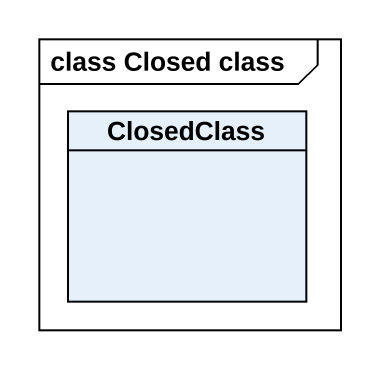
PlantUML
@startuml
mainframe class Closed class
hide circle
hide empty members
class ClosedClass
@enduml
